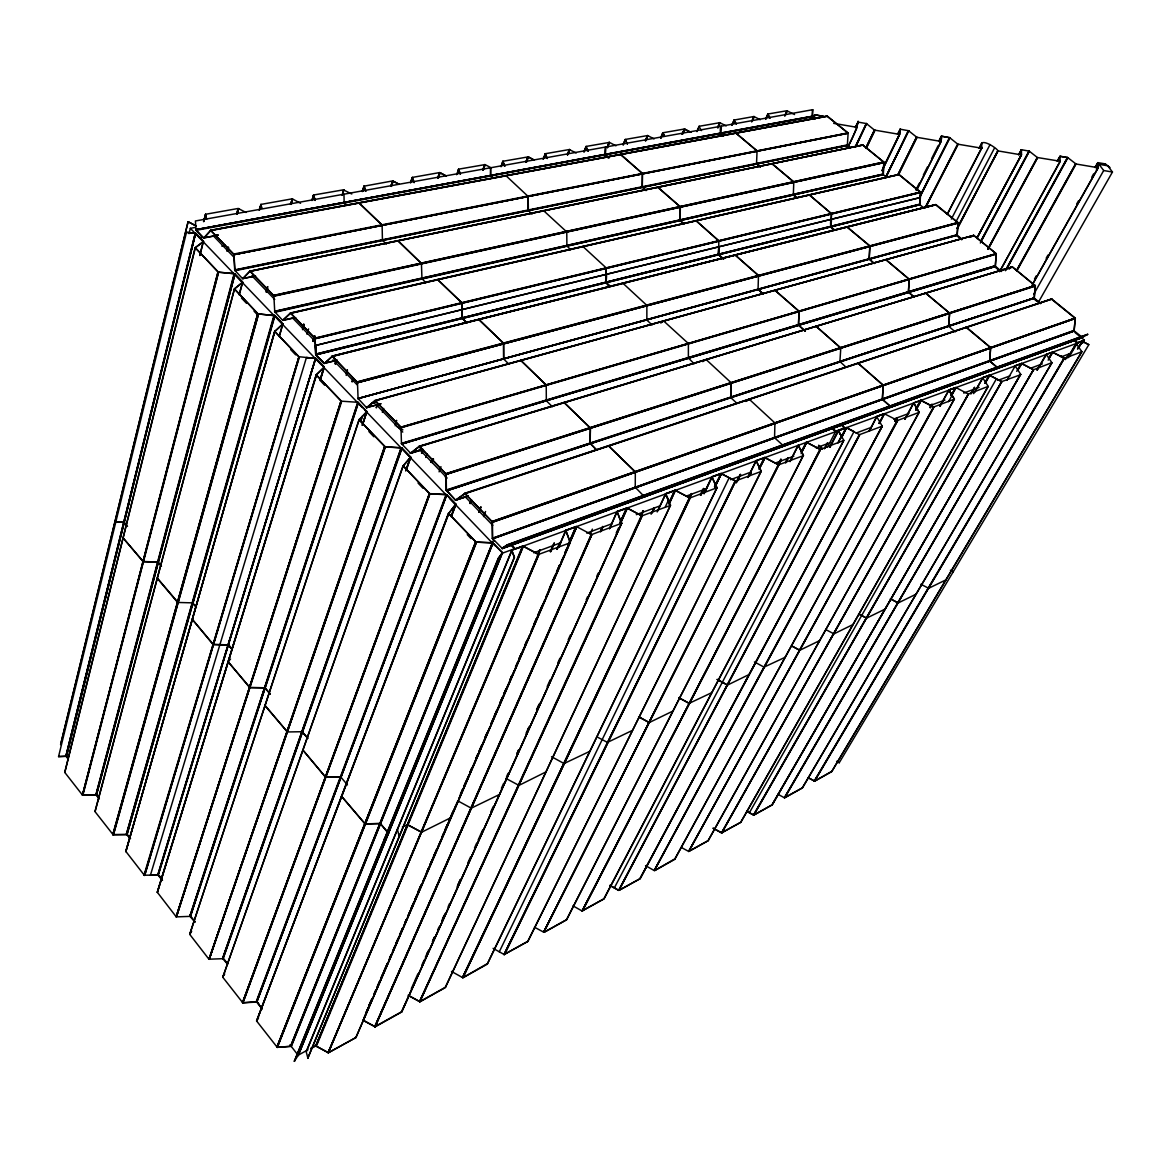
<?xml version="1.0" encoding="UTF-8"?>
<svg xmlns="http://www.w3.org/2000/svg" width="1171" height="1171" viewBox="0 0 1171 1171"><rect width="100%" height="100%" fill="white"/><g stroke="black" fill="none" stroke-linecap="round" stroke-linejoin="round"><path stroke-width="1.5" d="M503.603 358.78L503.545 343.279L479.027 319.376M662.918 133.04L664.425 135.807L662.83 132.777L684.288 129.044L690.846 132.279M1001.629 271.496L995.262 266.139L996.301 253.917L400.98 427.356L401.477 443.824L995.365 266.549L996.155 253.653L973.73 235.371L970.496 237.318M718.613 254.473L723.678 259.201L718.643 254.766L718.818 246.818L718.409 254.107L722.448 258.132M528.384 210.736L528.165 196.45L528.136 210.282M720.736 133.099C723.224 116.514 716.593 134.899 723.605 135.938M730.953 397.803L731.055 382.654L706.113 359.541L702.717 361.649M878.909 423.331L884.149 413.67L876.742 416.408L869.189 431.265L876.977 416.452L884.427 413.802L897.791 420.565L654.311 870.58L897.601 420.462L919.118 412.382L674.774 859.368L654.633 870.595L674.774 858.914M414.022 182.559L412.324 177.421L439.608 172.576L437.72 177.787M502.315 552.946L498.29 558.186L294.331 1061.336L297.961 1055.642L502.374 552.58L492.771 542.773L475.85 542.1L277.073 1047.342L291.345 1046.376L493.079 542.934M760.286 166.985L756.539 163.559L757.066 150.825L735.695 132.938L756.978 150.927M757.9 288.988L763.331 294.243M763.39 294.111L758.061 289.222L758.471 275.448L735.125 254.971L758.354 275.522M996.199 254.136L401.097 427.781M490.517 175.299L490.605 167.746L490.649 175.328M566.764 231.536L566.896 246.291M748.401 675.755L640.142 878.616L619.108 890.311L640.083 878.733L882.246 426.171L859.792 434.573L618.83 890.443L859.748 434.704M774.353 437.383L774.675 438.174M749.118 399.135L774.924 422.965L774.558 437.764L783.867 446.166M566.603 245.603L570.658 249.774M596.463 449.84L590.184 443.311L590.374 428.015M632.384 730.397L607.266 742.502M1034.3 298.224L1035.266 285.9L1034.11 298.107L1040.653 303.626L1034.33 298.254L446.561 490.927M157.295 892.273L316.507 375.042L341.215 400.936L176.206 916.791L157.28 892.214L316.287 374.661L324.133 367.255L315.658 358.399L298.781 356.701L274.761 331.539L282.738 324.118L274.761 315.687L258.279 313.901L274.965 315.672L127.083 834.601L113.119 834.718L94.968 811.562L234.551 288.944L242.704 282.313L234.463 273.824L95.993 794.977L99.374 798.885M799.09 311.662L798.402 325.07L805.224 331.276M610.296 286.163L606.11 282.284L606.183 267.705M812.191 116.251L812.659 109.664L812.425 116.749M1076.164 343.513L1082.063 341.229L1088.81 344.669L1082.326 341.288L1076.164 343.557L1081.77 351.578M224.73 973.979L222.666 976.907M831.366 213.605L809.278 194.84L831.395 213.649L831 226.852M834.703 229.809C826.521 229.56 833.518 208.819 830.737 226.193M941.543 136.275L941.089 141.237L916.454 190.288M1082.546 337.497L1074.246 330.954L492.449 538.484L1074.056 330.632L1075.315 318.366L492.493 522.134L492.567 538.382M621.435 523.496L617.029 511.478L627.071 507.951L642.001 515.928L419.804 1001.717L408.108 995.262L419.877 1001.717L642.206 515.767L670.427 505.389L665.465 493.899L675.038 490.283L690.173 498.041L462.926 977.683L487.399 963.601M839.783 361.415L845.521 366.699M646.86 320.137L646.86 305.089M886.11 177.084L883.344 174.64L274.892 312.291L274.556 311.31L883.08 174.069L883.871 162.491L273.853 295.853L274.746 311.808L282.709 320.415L290.73 313.213L314.94 338.273L290.393 312.994L898.845 174.406L920.523 192.015L314.838 338.141M605.334 154.177C607.412 136.187 601.206 157.324 609.11 157.968L605.524 154.543M838.216 430.767L841.525 436.256L838.26 430.855M830.122 447.059L838.246 430.518L846.37 427.605L854.01 431.572L614.394 887.779M606.08 282.006C608.173 262.67 601.967 285.461 610.193 286.266M688.372 358.472L688.387 343.235M920.538 192.498L919.879 204.735L315.789 354.784L324.308 363.566L332.388 356.35L357.418 382.361M819.978 640.449L799.808 650.271M730.792 397.115L731.26 383.151M802.457 787.907L1051.939 362.79L1046.391 354.623M665.509 494.147L668.597 500.28L665.801 493.796L657.824 510.732M570.16 542.51L565.842 530.214L576.322 526.496L591.443 534.532M789.971 461.418L798.198 445.156L803.526 455.592L798.285 445.536M467.697 495.992L455.343 500.061L446.4 490.356L1034.213 297.961L446.21 490.034L455.68 500.266L468.107 496.167M401.404 443.355L995.13 265.802L401.58 443.75L410.758 453.353L419.203 446.429L1012.403 266.886L1035.369 285.768L446.049 474.372L446.21 490.034M900.06 129.322L899.738 134.328L882.114 170.571M772.172 804.887L1020.57 374.325L772.143 804.916L753.831 815.104L1001.834 381.585L753.626 815.075L746.615 811.269M830.868 226.325L831.527 213.62M899.913 129.366L899.591 134.284L881.983 170.629M421.97 279.049L421.443 263.856M839.914 361.429L840.778 348.285M125.707 851.244L144.311 875.205L158.275 875.074L315.658 358.253L306.421 357.594L150.386 875.308L157.939 874.737L315.614 358.37L158.202 874.986L162.359 880.329M511.829 550.443L514.508 557.308L307.768 1058.335L514.303 557.308L511.654 550.194L522.969 546.037L539.07 554.439M262.245 1009.124L256.756 1002.039L446.605 494.762L455.753 504.35L448.566 513.571L475.953 541.983L448.727 513.498L455.782 504.042L446.502 494.572L429.508 493.606L403.161 466.029L410.582 457.261L405.693 470.976L410.611 456.983L401.609 447.79L385.332 446.795L209.214 959.195L223.324 958.668M883.08 174.069L883.315 174.801L883.9 162.198L862.734 144.926L249.833 271.145L242.851 278.61L250.009 271.262L862.866 144.999M336.882 360.17L324.001 363.391L315.877 354.915L919.952 204.603L920.655 192.527L898.977 174.611L290.832 313.301M740.731 822.305L721.643 832.815L740.701 822.364L988.222 386.445L982.615 377.648L989.305 375.232L1001.586 381.57L753.48 815.016L746.659 811.181M1098.339 167.702L1097.812 162.754M957.219 235.312L958.083 222.856L957 234.976M740.892 822.144L988.09 386.43L968.519 393.998L721.673 832.932L713.139 828.278M341.493 796.178L365.015 823.798M336.97 360.346L324.206 363.347L315.731 354.637L315.438 345.489L920.245 197.548L919.645 204.34M384.556 446.561L208.98 959.254L189.717 934.356L359.263 419.54L366.933 411.724L358.063 402.531L366.728 411.592L359.102 419.877L385.274 446.78M814.606 114.934L814.328 117.817L814.46 114.875L812.967 118.198M502.33 552.522L298.137 1055.671L502.505 552.829L492.786 542.934L476.319 542.129M833.664 123.35L856.952 127.332C859.485 111.801 858.841 128.327 847.628 147.18M445.419 987.109L670.573 505.052L445.331 987.607L420.111 1001.688M753.89 814.987L771.967 804.901L1020.702 374.339L1015.067 365.762L1021.536 363.449L1033.495 369.641L784.453 797.802L778.012 794.304M945.963 579.865L928.647 588.296L920.904 584.227M463.204 977.609L487.341 964.128L717.033 487.721L689.997 497.924L462.984 977.536M316.448 374.896L324.133 367.211M1021.493 154.762L976.848 238.416L1021.478 154.806L1021.449 149.786M621.552 523.305L591.692 534.562L375.101 1026.733L591.897 534.532M981.781 148.146C977.404 135.368 997.253 148.132 997.897 150.825L957.029 228.462L998.146 150.927L1021.317 154.879L1021.141 149.873M838.495 430.65L846.648 427.678M570.365 542.583L565.769 530.551L576.234 526.643L568.286 545.042M499.49 794.48L471.518 808.049M941.206 141.34L916.571 190.39M58.565 756.583L186.496 232.297L195.381 233.249L65.854 756.349L58.565 756.583L65.898 756.217L195.235 233.117M189.043 233.644L190.346 228.33L195.367 227.423M68.269 759.013L66.352 756.568L195.469 233.161M66.513 756.51L195.63 233.205L66.03 756.232L68.416 758.954M82.468 795.065L64.742 772.377L195.162 247.681L203.388 241.504L195.85 233.483M64.8 772.465L195.337 247.784L203.593 241.548L196.055 233.468M203.52 221.612L205.657 214.264L238.137 208.482L236.615 213.795M203.71 221.407L205.657 214.264M203.988 221.465L205.481 214.322L206.477 219.123M203.286 241.211L199.831 255.541L203.505 241.226M195.337 247.784L217.967 271.862L82.424 795.197L218.479 272.243L234.595 273.751M96.183 795.05L234.961 273.999L96.461 795.124L82.599 795.27L218.026 272.067L234.449 273.707M82.863 795.299L218.611 272.14M226.969 250.843L227.877 247.315M227.072 250.96L228.228 247.301M236.732 213.898L238.503 208.526L237.391 214.03M227.394 250.843L228.535 247.374L227.716 251.062M237.04 213.795L238.606 208.658M649.539 722.419L673.179 710.929M95.802 794.963L234.127 273.633M96.315 795.168L234.786 274.043M95.114 811.503L234.42 288.798L242.514 282.255M259.186 210.063L261.045 204.515L259.625 209.814M259.377 210.092L260.943 204.413L291.813 198.909M239.118 294.668L242.573 281.933L234.961 273.999M239.294 294.77L242.646 282.431M264.953 705.279L287.305 731.831L265.085 705.776M234.42 288.798L257.708 313.696L112.753 834.616L126.614 834.469L130.069 838.465M234.537 289.164L257.883 313.667L112.987 834.806L257.883 313.843M258.528 313.945L113.324 834.777M113.441 834.908L258.557 314.077M266.446 290.306L267.5 286.675M290.452 204.281L292.443 198.968L290.613 204.164M266.168 291.945L267.793 286.705M266.388 291.989L267.515 288.534M290.906 204.222L292.516 198.997L300.581 203.286M266.564 292.179L267.632 288.593M291.081 204.398L292.56 199.129M126.292 834.323L273.985 315.292M126.424 834.455L274.526 315.394L126.658 834.484M126.922 834.63L274.643 315.584M312.32 200.373L313.608 195.03L311.896 200.534L313.726 195.001L343.323 189.848L351.783 194.005M274.731 331.159L125.824 851.551L274.907 331.261L282.84 323.884L279.196 336.311M125.824 851.551L274.804 331.071M279.298 336.648L282.738 324.074M303.479 324.308L302.367 327.939L303.757 324.338M343.689 189.761L342.386 195.206M302.704 327.939L303.948 324.411M342.122 195.103L343.893 189.834M302.528 329.71L304.079 324.469M144.721 875.44L298.942 356.672L274.951 331.525M144.018 875.147L299.015 356.892L144.384 875.396M144.575 875.44L299.395 357.038M306.934 334.218L308.588 328.905M313.14 339.59L314.282 336.018M314.575 336.121L312.994 341.346L314.867 336.121M313.272 341.478L314.97 336.223M362.673 191.356L364.196 186.13L392.373 180.978M162.506 880.27L157.763 874.854L315.526 358.355M157.397 892.478L316.346 374.588M320.225 379.199L324.001 366.977L315.716 358.428M320.269 379.638L324.177 366.933L316.009 358.458L324.279 367.094M320.459 379.741L324.235 367.518M335.228 363.757L336.326 360.273M335.213 363.888L336.575 360.287M335.55 363.786L336.838 360.361M391.187 186.218L393.032 181.066L399.238 184.345L393.09 181.198M335.784 363.976L336.955 360.419M391.436 186.423L393.163 181.124M346.001 373.534L347.202 369.992M347.48 370.08L346.192 375.393M176.104 916.717L341.039 400.98L176.353 916.703M357.594 402.282L341.742 401.199L176.397 916.878L190.492 916.351L358.472 402.663M341.259 400.965L176.499 916.761M352.076 381.673L353.232 378.204M352.178 381.775L353.393 377.955M357.77 402.312L189.819 916.19L194.664 921.738M190.2 916.132L357.931 402.341M190.068 916.234L358.15 402.443M190.346 916.425L358.297 402.517M437.822 177.89L439.725 172.591L446.063 175.943M438.086 177.802L440.003 172.649L446.166 175.899M438.408 178.007L440.194 172.737M189.717 934.356L359.116 419.379M360.624 421.326L362.337 416.129L360.814 421.414M362.176 425.117L366.699 411.504M362.322 425.336L366.801 411.358M362.864 423.961L366.933 411.68M376.242 407.64L377.399 404.171M376.33 407.742L377.486 404.273M456.646 174.699L458.622 169.166L484.779 164.643M457.568 172.737L458.534 169.195L460.335 174.172M382.346 412.324L383.722 408.416M384.732 446.502L209.038 959.283L385.039 446.854L359.307 419.862M209.228 959.356L385.288 446.927L401.58 447.922L410.567 457.232M395.256 423.931L396.442 420.477M482.73 169.736L484.999 164.599L483.345 169.927M396.662 420.448L395.227 425.82M482.833 169.839L484.867 164.555M483.081 169.839L485.131 164.643L491.088 167.775M222.578 958.376L401.141 447.703M401.243 447.849L222.636 958.522L227.584 964.187M222.827 958.537L401.58 447.922M222.958 958.581L401.741 448.01M223.149 958.712L402.077 448.083M502.915 161.261L501.042 166.765L502.813 161.291L527.916 156.929M410.655 457.041L403.307 465.663L222.797 977.243L242.836 1002.844M406.425 469.644L410.699 457.612M157.207 577.947L178.109 602.567M422.731 449.737L421.501 453.162L423.053 449.723M525.896 161.979L528.019 156.841L525.999 162.081M421.882 453.162L423.287 449.796M526.306 162.008L528.209 156.885L534.181 160.003M422.087 453.338L423.39 449.84M526.54 162.184L528.458 156.987L534.108 160.061M785.331 657.224L763.902 667.177M425.702 457.437L427.005 453.938M430.943 462.296L432.245 458.812M431.045 462.355L432.538 458.842M431.279 462.413L432.714 458.856M431.543 462.413L432.875 458.842M432.289 462.516L433.548 459.091M543.183 159.168L545.262 153.723L569.267 149.551L576.22 152.991M543.344 159.183L545.335 153.825M429.391 493.503L242.573 1002.757M256.464 1001.864L446.561 494.748L256.756 1002.039L242.909 1002.859L429.786 493.781L242.514 1002.727L429.552 493.459L403.424 466.087M439.081 471.854L440.984 466.717M445.287 476.978L446.561 473.552M567.291 154.689L569.545 149.507L567.818 154.792M567.452 154.601L569.399 149.566M567.584 154.616L569.604 149.537M243.012 1002.713L256.215 1001.703L446.092 494.484M261.279 1007.616L256.844 1001.908L446.868 494.762M583.934 151.879L586.056 146.448L609.169 142.452M584.08 151.893L586.115 146.551M277.161 1047.225L256.566 1020.936L448.552 513.015M256.683 1021.156L448.742 513.118M448.815 513.63L256.8 1020.57M451.23 516.001L455.782 504.042M451.157 516.557L455.753 504.306M451.347 516.66L455.914 504.642M469.937 503.471L471.342 499.958M607.076 147.575L608.949 142.364M470.098 503.354L471.62 500.002L470.405 503.53M607.237 147.473L609.447 142.423L615.961 145.819M607.588 147.678L609.33 142.394M478.661 512.093L480.813 506.999M478.866 512.093L481.003 507.028M479.276 512.181L480.505 508.697M623.089 144.838L625.241 139.451L647.622 135.558L654.121 138.91M623.235 144.853L625.241 139.451L627.275 143.989M403.102 465.59L222.856 977.009M483.564 516.572L485.555 511.507M475.587 541.895L276.942 1047.298L476.129 542.071M276.824 1047.225L475.748 541.836M476.451 542.129L277.205 1047.372L291.155 1046.201L493.006 542.876M277.41 1047.386L476.495 542.29M645.338 140.696L647.402 135.529M645.514 140.696L647.812 135.616M645.894 140.74L647.709 135.66M688.855 851.449L708.426 840.529L688.797 851.332L934.004 407.04L920.933 400.336L913.658 402.868L919.059 412.251L913.746 402.985L904.949 419.32M290.628 1046.069L492.435 542.7M290.657 1046.23L492.596 542.715M492.771 542.773L290.964 1046.113M660.707 137.973L662.786 132.806M660.737 138.09L662.932 132.733M660.868 138.119L663.035 132.821M294.331 1061.336L498.495 558.289L502.3 552.814M682.034 134.021L684.596 129.03L682.634 134.211M682.151 134.109L684.493 129.073M511.917 549.96L306.173 1051.704L307.944 1058.321M682.4 134.05L684.654 129.044L690.802 132.323M311.091 1048.528L315.716 1045.981L522.925 546.184L512.064 550.107L306.524 1051.251M328.583 1052.641L356.174 1037.418L328.539 1052.656L315.819 1046.113L522.515 546.081M570.248 542.759L538.938 554.293L328.173 1052.758L316.404 1046.127L523.452 546.198M1073.222 339.839L1077.261 343.162L838.319 430.621L843.779 440.325L604.06 898.464M696.965 131.62L699.204 126.263L719.77 122.706L726.24 125.897M697.111 131.342L699.102 126.307M537.46 555.171L539.626 550.033M719.741 122.618L717.589 127.741L719.697 122.618M537.548 555.054L539.86 550.048M328.056 1052.7L540.051 550.121M718.072 127.844L720.136 122.809M538.938 554.293L328.378 1052.656M953.223 571.785L950.384 570.189M731.831 125.224L734.144 120.042L753.919 116.529L760.286 119.735M550.268 551.629L553.985 543.227M731.86 125.341L734.144 120.042M550.458 551.614L554.19 543.256M550.824 551.687L554.307 543.242M556.972 549.287L559.943 542.451M557.03 549.375L559.884 542.7M558.391 547.545L565.842 530.214M558.787 547.135L565.974 530.361M369.128 1004.996L371.295 999.975M418.281 891.233L420.462 886.213M569.384 541.588L575.898 526.54M365.615 1013.486L367.914 1008.421M369.231 1005.128L372.246 998.38L365.791 1013.427M374.281 993.418L375.862 990.022M383.093 973.291L380.882 978.327L387.484 963.25L384.41 969.998M389.475 958.288L391.055 954.892M399.589 934.868L402.619 928.12L399.779 934.809M404.742 923.114L406.235 919.762M414.783 899.738L417.081 894.673M418.398 891.365L421.428 884.632M430.05 864.564L432.275 859.543M433.577 856.235L436.607 849.502M445.243 829.434L447.454 824.413L445.346 829.419M448.771 821.105L453.25 811.02L448.961 821.061M460.423 794.304L462.647 789.283L460.525 794.289M463.95 785.975L466.263 780.911M479.232 750.816L481.442 745.781M494.411 715.686L496.636 710.651M509.648 680.541L511.815 675.521M524.842 645.411L527.009 640.391M537.796 615.317L540.021 610.281M552.99 580.187L555.215 575.151M556.503 571.843L559.548 565.125L556.708 571.799M568.169 545.057L576.176 526.643M374.471 993.359L375.92 990.007M389.65 958.229L391.099 954.877M392.548 951.54L394.715 946.519M404.844 923.099L406.293 919.747M407.728 916.41L409.909 911.389M414.973 899.679L421.472 884.617M430.152 864.549L436.666 849.502M443.897 832.771L441.73 837.792L455.68 806.014M464.14 785.931L468.488 775.89M479.334 750.801L481.501 745.781M493.064 719.009L490.898 724.029L514.274 670.529M494.513 715.671L496.694 710.651M509.707 680.541L511.873 675.521M515.489 667.163L517.655 662.142M524.886 645.411L527.067 640.391M537.913 615.302L542.246 605.261M553.093 580.172L555.259 575.151M566.837 548.394L564.671 553.4L576.718 526.76L458.783 799.412M363.713 1018.448L372.495 998.38M373.798 995.028L376.111 990.022M377.413 986.655L387.689 963.25M389.035 959.898L391.304 954.892M392.592 951.54L402.883 928.135M404.215 924.768L406.498 919.762M407.786 916.41L421.677 884.632M422.98 881.28L436.871 849.502M438.217 846.15L440.486 841.144M458.578 799.325L489.683 727.396M515.547 667.163L529.453 635.399M530.726 632.033L544.647 600.269M545.92 596.903L559.84 565.139M561.172 561.773L563.456 556.781M751.621 121.564L753.875 116.529M375.042 1026.733L363.288 1020.204L457.788 800.847L471.049 808.063M751.723 121.638L754.139 116.558M576.791 526.657L355.984 1037.36L570.35 542.305M751.943 121.652L754.285 116.69M767.898 114.129L765.614 119.354L767.81 114.041L786.853 110.747L794.567 114.538M590.169 534.108L592.365 529.116M374.72 1026.63L591.223 534.444M591.501 534.547L374.837 1026.689L401.682 1011.729M591.765 534.708L374.969 1026.718L362.717 1020.175M600.386 531.605L602.641 526.511M784.643 115.724L787.249 110.747L785.097 115.827M600.46 531.502L602.904 526.54M784.716 115.636L787.146 110.777M600.782 531.663L603.05 526.599M836.592 761.311L839.212 762.731M609.447 528.721L617.029 511.478M609.579 528.633L617.132 511.625L627.056 508.082L641.928 515.928L419.613 1001.673M619.84 522.983L626.587 507.98M619.971 523.115L626.719 508.112M620.147 523.086L627.056 508.082M414.944 980.39L417.915 973.774M425.366 957.219L427.605 952.243M432.816 940.65L434.295 937.342M441.745 920.787L443.985 915.81M458.139 884.354L460.364 879.377M474.518 847.921L476.758 842.959M506.545 776.71L508.053 773.372M517.055 753.348L518.548 750.011M526.057 733.339L528.311 728.333M538.806 704.986L536.552 709.992L539.685 703.229M620.367 523.115L627.319 508.17L620.703 523.1M411.358 988.529L414.358 981.854M421.853 965.167L424.107 960.161M427.108 953.487L428.615 950.149M432.362 941.806L434.617 936.8M437.617 930.125L439.125 926.788M442.872 918.445L445.126 913.439M448.127 906.764L449.635 903.427M457.129 886.74L460.13 880.065M467.639 863.378L470.64 856.704M478.149 840.017L482.657 830.005M490.912 811.649L493.167 806.643M501.422 788.288L503.676 783.282M517.172 753.26L518.68 749.923M527.682 729.914L529.175 726.576M547.179 686.557L550.18 679.883M557.689 663.196L559.928 658.204M568.184 639.849L570.438 634.843M586.188 599.83L587.696 596.493M596.698 576.469L598.191 573.146M616.195 533.112L618.449 528.106M401.521 1011.92L621.538 523.188M375.467 1026.66L401.624 1012.037L621.713 523.144L617.132 511.625M401.624 1012.037L621.713 523.144M813.098 118.256L814.826 114.773L823.711 116.471M813.333 118.169L814.87 114.846L823.418 116.31M996.36 378.95L749.411 812.689M643.055 510.732L640.786 515.723L643.274 510.863M641.02 515.855L643.479 510.995L419.496 1001.615M651.091 514.245L654.208 507.629M651.91 512.664L654.413 507.833M652.174 512.796L654.604 507.804M657.165 511.947L665.699 493.65L675.228 490.429M1020.746 374.632L1001.864 381.57M388.509 833.445L380.253 823.594L364.928 823.916M665.333 506.897L668.407 500.266M668.626 503.559L674.789 490.327M668.758 503.676L674.92 490.459M668.948 503.647L675.33 490.459M669.388 503.764L675.404 490.356M855.342 127.127L858.065 122.15M855.738 127.097L858.006 122.077L866.452 123.599L874.517 130.127M847.833 147.18L857.304 127.215M691.402 493.562L462.501 977.58L691.578 493.635M855.372 146.565L866.262 123.467M855.533 146.609L866.569 123.584M691.783 493.694L462.75 977.668L451.479 971.432M855.811 146.77L866.54 123.628M703.464 488.483L700.331 495.055L703.712 488.57M865.706 148.161L874.342 130.069L899.416 134.372L883.358 167.248M865.793 148.234L874.62 130.186M700.565 495.216L703.932 488.629M865.984 148.336L874.839 130.259M700.844 495.289L703.976 488.717M866.291 148.439L874.927 130.347M703.947 493.459L712.027 476.685L703.991 493.62M704.166 493.62L712.158 476.817L721.102 473.626L735.212 480.93L503.954 954.541L527.814 941.499L761.077 471.093L755.998 460.657L764.78 457.48L778.744 464.872M714.5 486.755L720.926 473.479L735.695 481.047L504.525 954.526M714.588 486.741L721.409 473.611L714.895 486.755M715.115 486.843L721.482 473.64M487.238 964.011L716.989 487.604L711.924 476.743M897.513 134.299L900.236 129.205L908.55 130.728L916.966 137.402L898.42 175.006M897.864 134.211L900.25 129.293M192.205 619.313L213.063 644.489L228.125 644.84L232.121 649.085L228.184 644.723L232.078 649.041M504.072 954.585L735.447 480.959L761.267 471.43L756.261 460.657L747.991 477.49M504.247 954.599L735.564 480.93M736.252 482.642L740.218 474.357M736.369 482.672L740.482 474.504M908.55 130.728L885.261 178.124L908.55 130.669L886.33 176.631M737.306 481.091L740.57 474.562L737.408 481.164M885.393 178.182L908.652 130.786M748.093 476.934L756.173 460.525M897.85 174.742L916.805 137.285L898.128 174.918M897.937 174.801L916.469 137.109M759.569 467.317L764.429 457.51M759.701 467.434L764.707 457.598L778.598 464.843M759.042 469.044L764.897 457.627M759.276 469.088L765.205 457.627M527.726 941.557L761.296 471.21M919.469 198.001L949.944 137.783L941.528 136.202L938.893 141.252L941.206 136.304L941.396 139.203L939.61 142.423M779.271 462.194L780.911 458.944M915.971 189.834L919.25 183.305M923.348 175.138L927.447 166.97M931.56 158.802L938.117 145.731M778.378 464.638L543.593 932.277L781.306 459.705M781.189 459.661L543.783 932.218L534.444 927.198M543.783 932.218L778.847 464.755L803.204 455.695M787.849 457.715L785.434 462.662L788.156 457.89M919.864 196.172L949.564 137.578M920.011 196.216L949.725 137.71L957.658 144.062L925.251 207.472L958.083 144.296M785.814 462.838L788.361 457.949M790.059 461.594L798.329 445.273M801.213 451.947L806.219 442.199L820.359 449.43L843.823 440.413L604.031 898.904L582.221 910.877L604.016 898.728M801.345 452.065L806.614 442.331M925.617 207.677L958.024 144.209L981.708 148.205M801.608 452.05L806.658 442.345M801.14 453.689L806.79 442.272M261.001 204.53L261.821 208.277M543.959 932.248L566.501 919.718L803.321 455.387M544.164 932.35L566.603 919.821L803.35 455.49M582.514 910.936L820.52 449.401L582.031 910.965L572.97 905.842M820.388 449.283L582.207 910.994L819.963 449.371L806.863 442.433M979.088 148.014L981.971 143.111L979.219 148.058M824.369 448.669L827.209 443.15M824.589 448.581L827.443 443.062M947.163 214.352L981.503 148.146M947.207 214.425L981.796 148.102M827.414 447.381L835.831 431.133L844.979 427.781L841.159 424.341M829.961 446.663L838.377 430.43M829.829 447.088L838.641 430.489M990.066 144.531L951.35 219.065M837.997 442.711L841.364 436.256M838.158 442.711L846.194 427.591L859.426 434.646M841.1 437.442L846.443 427.62M841.539 437.588L846.252 427.766M841.656 437.53L846.589 427.752M955.565 222.592L994.457 148.132M968.168 394.027L955.887 387.528L948.92 389.943L954.438 399.282L948.949 390.294L952.169 395.3L948.466 401.682M957.439 228.682L997.809 150.839M609.813 885.496L618.61 890.37L859.353 434.617M1018.565 154.718L1021.346 149.786M1018.785 154.631L1021.419 149.712L1029.221 151.132L1037.257 157.426L987.665 249.16M976.658 238.43L1021.361 154.704M879.143 423.419L884.515 413.817M879.582 423.536L884.251 413.67M749.25 674.145L882.246 426.215L876.698 416.671M980.727 241.27L1028.972 150.986M639.908 878.689L882.187 425.995M980.888 241.314L1029.382 151.235M980.347 243.041L1029.265 151.103M894.864 421.179L896.664 417.959M895.068 421.326L896.971 418.193M988.178 248.633L1037.506 157.543L1060.326 161.276L999.58 271.731L1060.048 161.32M895.288 421.399L897.059 418.135M988.075 249.35L1037.638 157.631M645.543 865.647L654.15 870.507L897.088 420.448M904.934 418.94L913.658 402.868M916.19 408.357L920.552 400.336M916.308 408.459L920.889 400.423L933.58 407.025M915.912 410.128L921.153 400.511L916 410.07M674.672 859.265L919.059 412.251M1057.193 161.144L1060.004 156.241L1067.674 157.558L1076.134 164.086M1057.457 161.1L1060.121 156.329L1067.674 157.617M930.037 407.552L931.75 404.273M1005.362 270.545L1067.44 157.485M930.169 407.581L932.057 404.449M1005.508 270.589L1067.776 157.602M930.491 407.698L932.248 404.507M1006.65 269.154L1067.864 157.661M933.507 407.01L688.694 851.449L681.302 847.438M688.65 851.434L933.887 406.937L954.277 399.165M940.006 405.942L948.92 389.943L955.931 387.63L951.233 395.593M939.991 406.308L948.949 390.148M1016.53 270.428L1075.666 163.823L1016.691 270.545M1016.984 270.662L1076.076 164.013L1098.252 167.76M951.101 395.491L955.536 387.528M951.555 395.608L956.078 387.586M708.353 840.207L954.263 399.135M708.294 840.471L954.38 399.077M1097.856 162.637L1095.002 167.526L1097.944 162.652L1105.219 163.881M721.512 832.874L968.315 393.983M1034.505 278.991L1036.291 275.8M1046.157 258.279L1047.943 255.102M1076.617 204.12L1078.403 200.944M1091.84 177.041L1093.626 173.864M1096.319 169.078L1099.013 164.306L1107.751 165.799L1112.45 172.035L1038.296 302.425M970.905 393.749L974.477 387.396M1032.69 283.968L1098.076 167.702M970.979 393.749L974.594 387.396M1031.871 285.563L1098.339 167.643M973.657 393.632L982.85 377.677L989.597 375.305L1001.805 381.585M974.755 392.226L982.85 377.677M1033.671 294.389L1103.682 170.527L1099.013 164.306M985.47 381.614L989.144 375.232M984.957 383.298L989.597 375.305M985.177 383.385L989.715 375.364M1006.987 380.385L1015.257 365.806M1016.706 371.353L1021.258 363.464M1017.745 369.875L1021.566 363.552L1033.525 369.743M1017.98 369.875L1021.888 363.581M1051.895 362.703L802.237 787.981L784.35 797.758L1033.466 369.714M1037.096 370.036L1046.259 354.315L1052.392 352.12L1064.424 358.326L1081.931 351.71L831.659 771.674L814.592 781.174L831.615 771.44M1037.184 370.226L1046.42 354.389M1048.484 358.458L1052.495 352.149L1064.454 358.224L814.592 781.174L808.034 777.617L814.635 781.042M1048.762 358.546L1052.67 352.208M1048.177 360.141L1052.788 352.251M814.211 781.086L1064.015 358.121M814.431 781.057L1064.351 358.224M1065.376 359.585L1069.05 353.613M1067.776 357.594L1076.237 343.337M1067.85 357.814L1076.383 343.41M1069.196 356.774L1077.569 342.649L1084.361 340.161L1074.963 332.447M1082.385 341.317L1077.51 349.09L1082.209 341.346M1078.74 347.714L1082.502 341.376M1082.502 343.293L1084.361 340.161M499.285 951.803L729.138 477.856M831.688 771.645L1081.858 351.52M839.183 762.819L1088.81 344.669M527.667 941.411L504.35 954.438M250.14 687.787L228.111 661.732L249.643 687.494L264.968 687.772L270.281 693.949M302.762 749.967L325.611 777.193M192.366 619.4L213.429 644.518M716.945 488.014L711.836 477.168M313.462 195.133L315.072 200.431M258.571 1017.789L256.566 1020.936M302.923 750.055L325.553 777.163M260.694 204.515L261.645 208.277M749.206 674.467L727.674 684.991M191.678 931.223L189.863 934.282M850.234 147.707L847.57 145.35L234.961 270.735L233.995 254.59L848.097 133.157L827.194 116.002L210.575 230.306L203.842 237.962M228.111 661.747L230.555 659.053M290.32 313.052L282.753 320.254L293.423 317.795M420.126 1001.512L445.58 987.168M195.162 247.681L218.479 272.243M324.499 363.303L332.403 356.16L357.609 382.712L958.098 223.046L357.477 382.668L358.077 398.491L366.508 407.625L375.042 400.702M358.985 203.022L382.009 224.978L359.116 202.949M374.954 400.76L973.73 235.371L374.94 400.511L366.772 407.801M1035.354 285.709L446.151 474.109L419.481 446.283L410.479 453.118L422.541 449.283M249.833 271.145L273.78 295.692L250.301 271.335L862.807 145.131L883.827 162.096L273.692 295.546M437.691 279.664L461.96 302.835L462.208 318.044L466.892 323.006L462.091 318.088L461.945 303.245M620.396 154.528L642.455 173.44L642.308 186.95L646.026 190.58M660.781 323.035L663.723 321M478.632 319.551L503.457 343.162M492.508 522.222L464.989 493.386L455.621 500.046L468.019 495.977M455.987 500.207L464.96 493.577L492.083 521.637L492.435 538.397L502.359 548.599L1082.458 337.541M397.73 240.67L421.311 263.373M853.015 624.524L833.972 633.848L825.731 629.574M507.526 544.676L501.861 548.233L1082.472 337.365L1087.713 334.321L507.526 544.676L502.461 548.555M437.603 279.503L461.842 302.865M543.578 210.634L566.91 232.078M505.799 778.364L518.958 785.39L545.745 772.026M205.598 214.439L206.667 219.153M745.781 401.272L749.323 399.428M745.868 401.433L749.162 399.326M397.379 829.346L399.311 836.709M657.575 187.155L680.234 206.667L679.868 220.28L683.791 223.968M1008.963 268.745L1012.051 266.754L1035.398 285.885M1009.051 268.876L1011.949 266.929M789.166 442.682L783.282 445.917M826.887 116.09L847.98 132.894L233.629 254.078L210.912 230.57L827.355 116.222L210.473 230.394M935.556 204.749L958.054 222.739L936.053 204.647M771.791 163.633L793.762 181.929L772.216 163.75M711.953 692.559L689.456 703.215M502.974 161.378L504.716 166.15M589.95 751.255L564.437 763.36M520.612 360.346L546.198 385.025L521.08 360.522M332.125 356.321L935.878 204.72M663.547 320.883L688.504 343.645M846.838 226.881L869.951 245.969L869.175 259.084L874.342 263.548L869.306 259.054M774.719 290.188L799.061 311.164L798.52 324.996L805.282 331.13M313.711 195.147L315.233 200.402M885.056 609.125L866.599 618.127L858.592 613.97M885.642 259.581L909.208 279.269L886.096 259.713M1033.627 369.67L784.702 797.861L802.237 787.981M307.973 1049.787L298.107 1055.232L289.969 1044.752M310.974 1048.118L315.775 1045.469M608.291 445.727L635.326 471.781L635.253 487.399M965.914 327.221L990.695 347.728L989.671 360.888M1051.221 298.956L1075.139 318.263M315.716 1045.981L523.115 546.213L538.382 554.41M915.942 594.268L898.216 602.933L890.341 598.791L897.894 602.816M586.056 146.448L588.018 151.103M545.262 153.723L547.15 158.48M1033.744 369.67L1051.778 362.717M533.654 552.814L561.041 542.641M586.715 533.098L612.389 523.569M636.351 514.669L660.327 505.755M686.001 496.226L706.537 488.6M730.499 479.7L751.05 472.059M775.012 463.16L793.836 456.178M816.085 447.908L829.785 442.814M856.06 433.065L871.444 427.342M893.663 419.101L909.033 413.378M929.54 405.766L944.924 400.058M963.718 393.075L979.102 387.352M997.897 380.37L1009.87 375.935M1030.378 368.309L1042.336 363.874M1061.131 356.892L1071.392 353.086M847.057 226.954L869.819 246.012L869.145 259.025M516.557 548.555L835.538 431.704L831.703 428.235M502.169 553.268L515.108 548.526L511.464 544.749M712.027 476.699L720.985 473.494M407.391 824.779L421.721 832.171L451.084 817.578M507.614 544.866L1087.713 334.321M501.788 548.394L1082.297 337.57M501.964 548.54L1082.472 337.365M492.391 538.236L1074.041 330.456M492.552 538.719L1074.246 330.954L492.64 538.865M491.191 541.822L494.469 540.68M492.449 521.973L1075.3 318.307M492.362 522.325L1075.329 318.497M492.157 521.476L1075.256 318.19M492.083 521.637L1075.154 318.044L1051.675 298.927L464.492 493.386M891.233 406.908L896.766 403.629L891.102 407.069L882.407 399.443L883.183 385.142L882.334 399.326M644.635 496.797L650.066 492.947L644.46 496.753L635.077 487.121M464.594 493.577L1051.821 299.015M465.092 493.679L1051.748 299.147M195.85 229.809L203.798 238.167L210.882 230.541M564.041 402.561L590.155 427.825L564.041 402.37M1034.213 297.888L446.59 490.737M446.532 490.649L1034.256 298.122M925.412 292.97L949.564 313.111L925.632 293.101M446.385 490.312L446.195 474.431L1035.398 286.061M419.247 446.414L445.785 473.699L1035.223 285.49M446.063 473.86L1035.252 285.548M407.537 824.574L402.341 826.989M410.274 453.162L422.98 449.401M410.889 453.279L423.112 449.562M419.013 446.283L1012.403 266.886L419.584 446.575M401.58 443.75L995.248 266.11M401.682 443.955L995.277 266.183M401.77 444.102L995.409 266.403M996.155 253.653L400.848 427.166L375.291 400.745L973.818 235.43L996.184 253.697L401.141 427.415L374.983 400.497M380.868 403.688L366.508 407.625L380.824 403.878M376.769 402.092L371.5 403.556L376.872 402.282M357.96 398.535L957.102 234.712M957.293 235.195L357.989 398.623L957.293 235.195L962.079 239.279M357.257 381.848L957.922 222.49M695.837 220.616L718.789 240.743M332.359 356.13L935.863 204.559L331.979 356.174M332.505 356.438L935.995 204.779M316.024 354.857L315.014 338.434L315.628 354.169L919.923 204.588M919.762 204.178L315.804 354.476L315.57 345.533M919.777 204.354L315.628 354.169M315.438 345.489L920.245 197.548M315.189 338.595L920.523 192.322M315.087 338.785L920.655 192.527M282.709 320.415L295.707 317.634M290.408 313.243L899.079 174.508M274.687 311.486L883.183 174.201M883.197 174.362L274.746 311.808L883.344 174.64M1110.006 167.585L1105.512 164.013M273.707 295.355L883.754 162.022M273.97 295.809L883.885 162.535M274.043 296.204L884.003 162.652M255.117 275.873L242.821 278.61M234.873 270.399L242.558 278.639L255.615 276.093M234.639 269.901L847.38 144.882L848.111 133.274L233.878 254.722L234.727 270.369M847.511 145.467L234.815 270.238L847.57 145.35M233.878 254.722L847.965 133.143M221.802 246.159L225.403 245.456M199.231 237.567L202.627 237.01M214.264 235.459L217.85 234.786M203.564 237.859L217.923 235.151M195.938 230.028L203.52 238.02L218.099 235.269M195.967 229.765L812.308 116.251L195.82 229.662L812.454 116.588L815.104 118.944M196.128 230.321L812.484 116.617M195.938 229.662L195.425 220.968L812.776 109.693M981.752 143.023L981.664 148.044M210.619 230.292L233.995 254.59M721.76 832.844L968.519 393.998M196.435 607.134L192.586 602.86L177.48 602.45M340.6 777.09L325.772 777.237L340.732 776.973L347.45 784.907M219.87 644.87L228.125 644.84L213.59 644.548M250.111 687.64L264.661 687.787M582.792 246.378L606.168 267.881M123.745 522.325L115.783 522.017L123.95 522.354M622.782 283.119L646.875 305.397M315.306 358.311L306.421 357.594M941.528 136.202L949.418 137.607M365.293 823.872L380.312 823.462L388.552 833.093M143.345 561.729L157.997 562.095L160.529 564.92M186.54 232.429L195.484 233.278M196.099 225.915L188.136 221.729L195.981 225.886M940.986 141.428L916.908 137.314M430.123 493.884L446.356 494.66M301.928 731.831L307.739 738.228M242.909 1002.859L429.991 493.708M123.804 522.207L126.614 525.047M192.322 602.948L196.26 607.164M1103.682 170.527L1112.45 172.035M392.827 181.095L390.733 186.204L392.973 181.037M407.757 824.735L421.282 832.142M143.301 561.597L123.175 538.045L143.008 561.465L157.939 562.08M564.041 763.521L551.541 756.7M689.119 703.361L678.77 697.77M799.515 650.139L791.552 645.85L799.427 650.11M328.275 1052.641L538.411 554.278M287.261 731.963L302.177 731.714L307.9 738.169M505.843 175.577L528.297 196.596M607.559 742.473L596.639 736.691M95.993 794.977L82.599 795.124M343.981 194.24L344.142 202.481M504.042 954.438L493.079 948.349M764.078 667.133L754.417 661.922M721.643 832.815L713.183 828.19M649.115 722.551L638.59 716.842M608.671 445.873L635.619 472.352M866.277 617.981L858.636 613.897M157.88 562.182L161.481 566.266M618.712 890.282L609.989 885.349M649.085 722.405L638.693 716.754M689.456 497.851L675.623 490.444M238.664 208.687L246.042 212.493M688.972 703.186L678.829 697.667M966.382 327.192L990.666 347.67M696.13 220.646L719.067 241.241M657.97 187.258L680.38 207.033L679.985 220.236L683.835 223.807M396.852 426.581L402.883 429.83M717.223 679.414L727.323 684.976L717.164 679.502M775.158 290.32L799.076 311.501M384.395 838.875L388.362 833.093M398.14 240.802L421.282 263.329M620.85 154.411L642.381 173.542L642.206 187.038M228.447 644.826L231.96 649.129M124.111 522.427L127.537 526.365M364.913 823.725L341.551 796.353M919.806 204.662L923.451 207.648M847.175 145.936L850 148.263M956.092 235.151L961.742 239.792M994.281 266.432L998.526 269.901M1033.891 298.868L1036.716 301.181M1074.876 340.424L1077.569 342.649M1061.336 356.043L1064.146 358.37M1061.175 356.101L1063.971 358.428M264.866 687.875L270.12 694.008M760.345 166.853L756.671 163.633M797.114 197.972L793.294 194.825L797.056 198.119M948.744 326.343L955.287 331.891M830.912 226.779L834.66 229.955M840.676 347.816L816.143 326.358L840.602 347.992M646.085 190.449L642.323 186.994M890.897 406.791L882.48 399.311M842.198 426.039L844.745 428.337M831.995 427.664L835.831 431.133M818.822 445.346L822.613 448.815M818.602 445.434L822.379 448.888M493.196 178.226L490.532 175.504M532.058 214.117L528.326 210.429M652.13 324.996L646.685 319.917M694.154 363.815L688.197 357.741M730.865 397.701L736.896 403.292M493.24 178.08L490.722 175.679M346.733 205.408L344.113 202.744L346.777 205.247M386.371 244.197L382.551 240.231M425.82 282.811L421.78 278.303M508.507 363.757L503.867 359.204M552.463 406.776L546.506 400.95M590.374 443.663L596.434 449.81M213.883 236.381L234.156 257.4M251.911 275.785L274.731 299.425M292.472 317.824L315.292 341.464M333.047 359.848L357.14 384.82M376.154 404.522L402.78 432.099M419.247 449.181L447.146 478.075M464.887 496.475L492.786 525.369M511.2 545.393L514.845 549.17M883.154 385.083L857.831 363.039L883.08 385.244M274.965 315.672L282.796 323.825M190.346 228.33L273.809 315.292M276.341 317.927L321.849 365.337M324.382 367.972L362.293 407.493M364.825 410.128L445.727 494.425M449.518 498.378L494.85 545.642M316.404 375.174L341.039 400.98M241.446 298.005L246.496 303.289M254.063 311.223L256.581 313.872M290.642 349.558L295.692 354.842M319.668 379.96L324.704 385.244M368.865 431.514L373.915 436.798M418.062 483.067L423.112 488.351M467.258 534.62L471.049 538.587M1074.129 331.042L1075.198 318.439M382.624 240.538L382.317 239.762M177.568 602.348L157.338 578.43M774.924 422.746L775.246 423.536M989.715 360.975L998.043 368.016L1003.635 364.84L997.97 368.162L989.597 361.063L990.578 347.802M95.949 794.011L99.301 798.329M127.2 834.294L130.552 838.612M159.563 876.025L161.803 878.894M189.702 914.873L195.279 922.06M223.193 958.024L227.657 963.792M256.669 1001.19L258.908 1004.074M357.287 382.097L958.054 222.739L357.477 382.668M462.282 318.219L462.252 309.656L462.062 317.941M952.169 395.3L948.964 390.324M793.353 194.474L793.792 181.959M606.315 267.852L606.08 282.079M767.81 114.319L770.181 118.198L767.649 114.246M733.968 120.218L736.354 124.272M734.144 120.335L735.681 122.94M701.502 130.61L699.028 126.453M625.226 139.773L627.407 143.974M546.228 385.069L546.33 400.175M382.434 240.26L382.127 225.476M315.116 338.36L920.626 192.234M586.012 146.77L588.164 151.103M545.218 154.045L547.296 158.495M909.311 279.152L908.462 292.106L913.746 296.717L908.33 292.106L909.252 279.459M502.857 161.613L504.877 166.165M458.549 169.517L460.466 174.142M414.197 182.559L412.324 177.729M358.077 398.491L957.029 235.034M503.72 358.721L503.632 343.498M718.892 240.904L718.423 254.239M365.82 191.312L364.166 185.999L362.293 191.59L364.02 186.057L365.645 191.283M590.404 428.176L590.008 443.092M1097.666 162.769L1098.222 167.599M1059.931 156.402L1060.209 161.217M941.338 136.363L941.396 139.203M949.622 313.36L948.598 326.094L949.622 313.36M188.033 221.802L60.599 744.639L188.136 221.729M412.324 177.421L410.494 182.954L412.236 177.465M379.477 981.649L377.311 986.67L379.536 981.649M398.286 938.161L396.061 943.197L398.33 938.161M413.465 903.031L411.255 908.067L413.524 903.031M428.659 867.901L426.493 872.922L428.703 867.901M472.045 767.532L469.834 772.567L472.103 767.532M477.827 754.153L475.66 759.174L477.885 754.139M487.238 732.402L485.057 737.423L487.282 732.402M502.418 697.272L500.251 702.293L502.476 697.272M506.033 688.914L503.823 693.935L506.092 688.899M521.227 653.784L519.002 658.805L521.271 653.769M536.406 618.654L534.239 623.675L536.464 618.639M551.6 583.524L549.419 588.545L551.643 583.509M751.065 472.645L749.44 475.924L751.138 472.616"/></g></svg>
